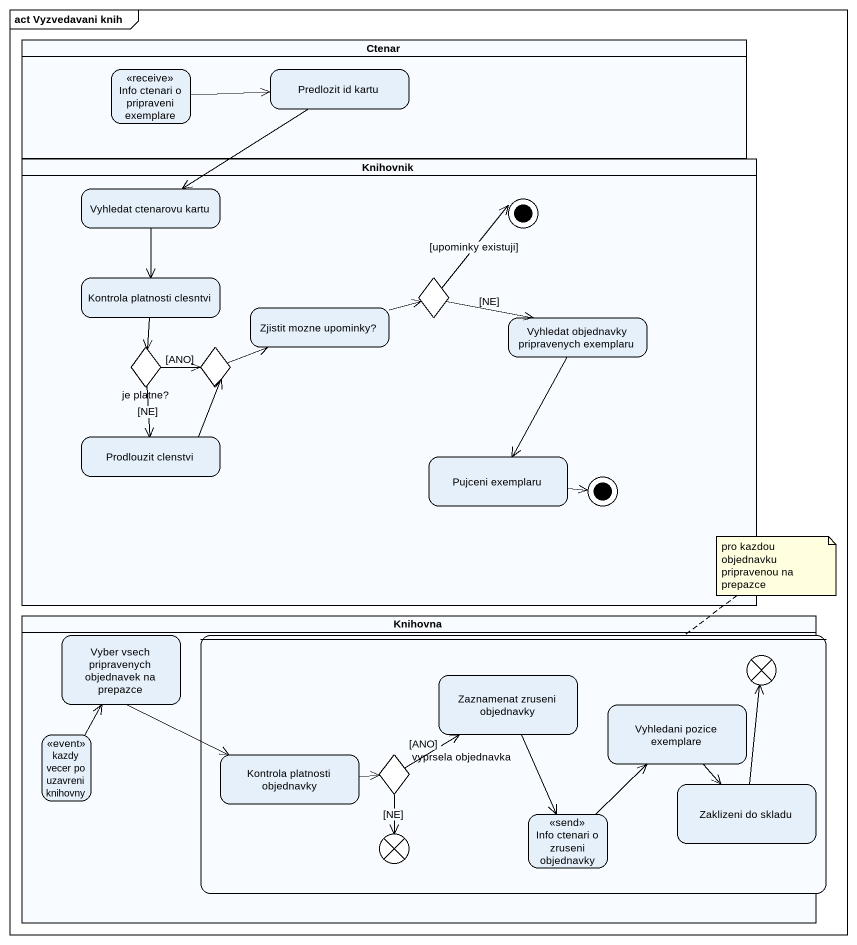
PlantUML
@startuml
mainframe act Vyzvedavani knih
hide empty description
state Ctenar <<partition>> {
  state "Info ctenari o pripraveni exemplare" as Info_ctenari_o_pripraveni <<receive>>
  state "Predlozit id kartu" as Predlozit_id_kartu
}
state Knihovnik <<partition>> {
  state "Vyhledat ctenarovu kartu" as Vyhledat_ctenarovu_kartu
  state final1 <<end>>
  state "Kontrola platnosti clesntvi" as Kontrola_platnosti_clesntvi
  state "Zjistit mozne upominky?" as Zjistit_mozne_upominky
  state choice1 <<choice>>
  state "Vyhledat objednavky pripravenych exemplaru" as Vyhledat_objednavky
  state "je platne?" as je_platne <<choice>>
  state choice2 <<choice>>
  state "Prodlouzit clenstvi" as Prodlouzit_clenstvi
  state "Pujceni exemplaru" as Pujceni_exemplaru
  state final2 <<end>>
}
state Knihovna <<partition>> {
  state "Vyber vsech pripravenych objednavek na prepazce" as Vyber_vsech_pripravenych
  state "kazdy vecer po uzavreni knihovny" as kazdy_vecer_po_uzavreni <<event>>
}
state " " as state1 {
  state "Zaznamenat zruseni objednavky" as Zaznamenat_zruseni
  state flowfinal1 <<end>>
  state "Vyhledani pozice exemplare" as Vyhledani_pozice_exemplare
  state "Kontrola platnosti objednavky" as Kontrola_platnosti
  state "vyprsela objednavka" as vyprsela_objednavka <<choice>>
  state "Zaklizeni do skladu" as Zaklizeni_do_skladu
  state flowfinal2 <<end>>
  state "Info ctenari o zruseni objednavky" as Info_ctenari_o_zruseni <<send>>
}
Info_ctenari_o_pripraveni -right-> Predlozit_id_kartu
Predlozit_id_kartu --> Vyhledat_ctenarovu_kartu
Vyhledat_ctenarovu_kartu --> Kontrola_platnosti_clesntvi
Kontrola_platnosti_clesntvi --> je_platne
Zjistit_mozne_upominky -right-> choice1
choice1 -up-> final1 : [upominky existuji]
choice1 -right-> Vyhledat_objednavky : [NE]
Vyhledat_objednavky --> Pujceni_exemplaru
je_platne -right-> choice2 : [ANO]
je_platne --> Prodlouzit_clenstvi : [NE]
choice2 -right-> Zjistit_mozne_upominky
Prodlouzit_clenstvi -up-> choice2
Pujceni_exemplaru -right-> final2
Vyber_vsech_pripravenych --> Kontrola_platnosti
Zaznamenat_zruseni --> Info_ctenari_o_zruseni
Vyhledani_pozice_exemplare --> Zaklizeni_do_skladu
kazdy_vecer_po_uzavreni -up-> Vyber_vsech_pripravenych
Kontrola_platnosti -right-> vyprsela_objednavka
vyprsela_objednavka -up-> Zaznamenat_zruseni : [ANO]
vyprsela_objednavka --> flowfinal2 : [NE]
Zaklizeni_do_skladu -up-> flowfinal1
Info_ctenari_o_zruseni -up-> Vyhledani_pozice_exemplare
note top of state1 : pro kazdou objednavku pripravenou na prepazce
@enduml
